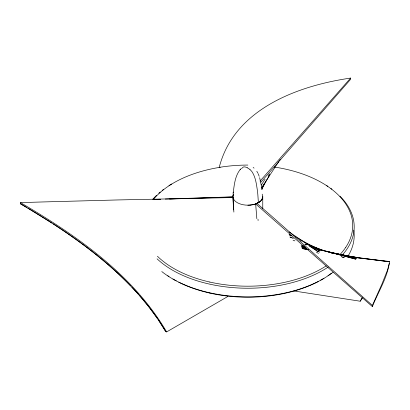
<?xml version="1.0" encoding="UTF-8"?>
<svg xmlns="http://www.w3.org/2000/svg" width="410" height="410" viewBox="0 0 410 410"><rect width="100%" height="100%" fill="white"/><g stroke="black" fill="none" stroke-linecap="round" stroke-linejoin="round"><path stroke-width="0.61" d="M227.863 296.476L166.619 331.926L165.584 331.326C131.882 274.936 75.963 236.58 20.5 203.811L20.5 202.617L42.635 201.956L117.901 199.942L233.008 197.564L233.879 212.088M219.14 167.7C233.869 109.347 297.122 85.844 350.637 78.074L350.637 79.268L260.919 182.163M233.054 194.222C234.177 185.622 234.766 175.834 240.68 168.946L240.132 169.545M233.162 192.925L233.239 192.059M233.398 194.386L232.916 196.564L233.541 209.93M232.993 195.688L233.223 194.817M255.937 203.801L257.08 203.329A14.903 8.605 0 0 0 261.395 200.172L262.451 198.312M261.836 189.261L264.183 184.059M372.382 305.409L271.415 215.962L256.875 203.355L255.655 203.934L372.382 306.608L372.382 305.409L381.961 283.986L387.527 270.016L389.49 262.769L389.182 261.488L388.147 261.713M293.883 290.962L360.205 301.222L362.061 298.106M372.382 306.608C378.02 292.309 386.958 278.534 389.28 263.24M262.067 199.163L262.282 198.737M261.764 189.138L269.729 174.701M268.14 175.998L269.462 173.835M261.344 185.023L265.07 179.165M360.205 301.222L362.414 297.824M261.626 187.616L278.79 161.591M279.492 160.53L280.194 159.47M241.403 168.705L243.227 167.095A8.159 4.71 60 0 1 244.939 166.937L245.672 167.106A12.367 7.139 60 0 1 247.363 167.813M260.032 181.087L350.637 78.074M259.561 201.899L260.376 201.238M260.181 201.407L256.229 203.688M257.885 202.935L258.879 202.361M250.115 205.077A14.965 8.641 0 0 0 253.769 204.472L254.718 204.211M253.769 204.472L254.405 204.303M153.268 199.455L160.223 199.224M165.281 199.06L232.926 196.836L233.008 197.564M156.794 199.465L160.633 199.342M169.591 199.06L181.107 198.691M182.388 198.65L232.936 197.041M357.505 257.782L389.08 261.436M357.499 257.787L389.403 261.78L356.987 257.47L344.467 255.389L356.931 257.521L330.532 252.58M331.951 253.308L333.827 253.621L331.936 253.318M343.216 255.179L341.966 254.974L343.185 255.21M330.491 252.642L356.72 257.839L323.956 250.92M306.757 248.424L301.821 247.317L306.793 248.465M325.827 251.35L356.372 258.402L323.587 250.582L355.89 259.187L323.136 250.377L316.525 248.152M305.199 247.174L301.493 246.236L305.158 247.209M342.417 257.096L344.251 257.582L341.217 256.701M301.119 245.241L304.153 246.113M306.26 244.934L305.142 244.329L306.311 244.708M293.099 240.265L294.908 240.88M305.148 244.36L306.352 244.77M315.987 248.045L322.614 250.295L308.018 244.345M292.253 237.923L289.916 236.97L293.411 238.466M313.809 247.199L321.384 250.443L303.789 241.869M304.968 244.196L306.127 244.719M291.305 235.781L289.035 234.674L291.284 235.858M300.274 240.593L301.396 241.183M312.071 246.805L319.938 250.946L297.404 237.928M318.529 251.555L319.641 252.155M295.205 236.657L296.307 237.293M20.5 202.617C76.696 235.555 133.05 274.608 166.619 331.926M20.5 203.811L26.635 207.388M27.865 208.116L51.809 222.917M253.154 167.49L254.056 168.12M309.135 245.908L318.319 251.74L289.091 231.922M316.294 252.037L318.432 253.406M53.09 223.747C80.893 241.874 107.563 262.057 130.698 285.939M250.003 169.607L250.741 170.288A8.159 4.71 60 0 1 252.447 172.42C255.65 177.74 256.414 184.085 257.331 190.112A128.709 74.312 60 0 1 257.828 194.432L258.392 202.658M131.83 287.118L138.329 294.149M139.359 295.313L148.825 306.659L157.481 318.452M158.183 319.487L165.584 331.326M256.809 171.247L257.9 173.184M258.172 173.784L259.187 176.264M259.643 177.653L262.113 189.343M255.655 203.934L256.839 218.689M256.875 203.355L256.921 203.99M258.013 219.283L258.1 220.554M262.764 196.564L262.764 208.669M262.159 194.135A14.924 8.615 0 0 1 247.84 205.179A14.924 8.615 0 0 1 233.521 194.135M250.146 205.072A14.903 8.605 0 0 1 247.865 205.169M247.363 167.813A15.77 9.102 60 0 1 248.316 168.361A12.367 7.139 60 0 1 250.003 169.602M339.982 196.159A106.354 61.403 0 0 1 341.289 256.142M328.236 267.028A106.354 61.403 0 0 1 157.076 258.833M152.689 199.393A106.354 61.403 0 0 1 156.584 195.293M158.819 193.233A106.354 61.403 0 0 1 160.223 192.018M162.135 190.471A106.354 61.403 0 0 1 163.528 189.399M168.971 185.633A106.354 61.403 0 0 1 171.58 184.028M326.755 185.663A106.354 61.403 0 0 1 327.826 186.355M330.921 188.492A106.354 61.403 0 0 1 331.915 189.22M353.794 230.164A106.354 61.403 0 0 1 348.018 256.091M333.084 272.189A106.354 61.403 0 0 1 161.786 271.553M345.594 247.584A105.349 60.823 0 0 0 351.898 233.213A104.796 60.501 0 0 0 347.516 206.799L345.804 203.995A104.837 60.526 0 0 0 285.862 169.197A105.339 60.818 0 0 0 274.234 167.024M345.579 247.584A104.827 60.521 0 0 1 340.044 254.482M326.242 265.849A104.827 60.521 0 0 1 275.525 284.033A105.329 60.808 0 0 1 250.115 286.175A104.15 60.132 0 0 1 234.704 285.714A105.339 60.818 0 0 1 209.812 282.07M209.894 282.065A104.827 60.521 0 0 1 157.435 256.255M153.273 199.578A104.827 60.521 0 0 1 220.221 167.275M220.149 167.224A105.324 60.808 0 0 1 245.564 165.087A104.155 60.132 0 0 1 247.85 165.071M331.341 273.306A104.827 60.521 0 0 1 327.995 275.715M323.982 278.308A104.827 60.521 0 0 1 320.681 280.23M318.278 281.532A104.827 60.521 0 0 1 275.525 295.067A105.329 60.808 0 0 1 250.115 297.214A104.15 60.132 0 0 1 234.704 296.748A105.339 60.818 0 0 1 209.812 293.104M209.894 293.099A104.827 60.521 0 0 1 178.755 282.193M176.274 280.896A104.827 60.521 0 0 1 172.928 279.005M168.976 276.54A104.827 60.521 0 0 1 167.767 275.73M308.34 249.731L302.088 248.496L308.31 249.731"/></g></svg>
